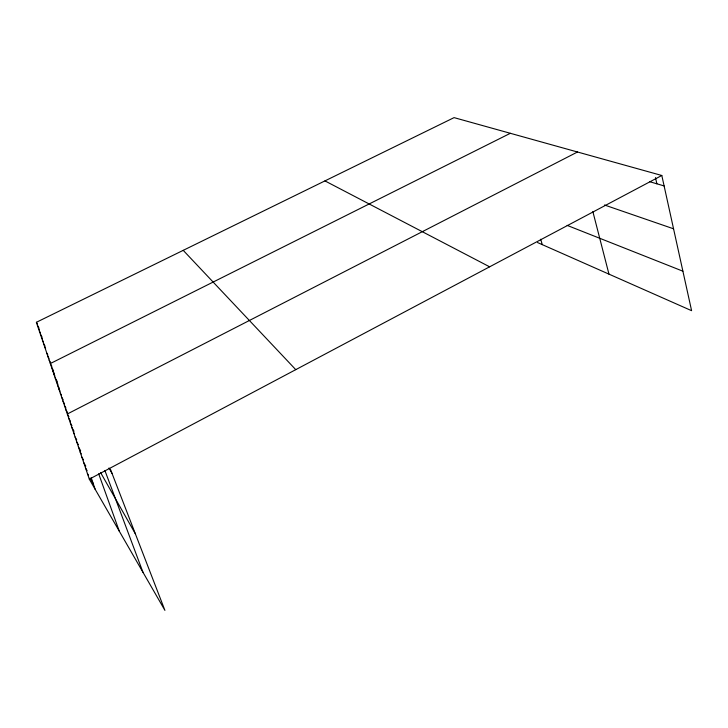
<?xml version="1.0" encoding="UTF-8"?>
<svg xmlns="http://www.w3.org/2000/svg" width="728" height="728" viewBox="0 0 728 728"><rect width="100%" height="100%" fill="white"/><g stroke="black" fill="none" stroke-linecap="round" stroke-linejoin="round"><path stroke-width="1.09" d="M110.41 469.205L164.919 610.373L89.317 479.16L661.807 175.484L691.6 310.683L537.519 242.533M577.495 151.997L67.331 413.986L68.905 416.762M510.337 133.297L50.323 363.554L51.897 366.366M89.317 479.16L36.4 322.286L454.072 117.627L661.807 175.484M649.785 181.736L664.1 185.913M604.495 204.996L673.555 228.801M567.139 225.371L682.891 271.189M324.943 180.899L489.616 266.812M183.219 250.341L295.759 369.651M87.406 473.473L88.461 475.32M90.054 478.078L93.23 483.61M81.9 457.166L83.447 459.859M83.693 462.48L85.777 466.111M85.531 467.922L87.105 470.661M75.093 436.982L76.731 439.867M76.74 441.878L78.397 444.772M78.424 446.865L80.653 450.759M80.144 451.961L81.263 453.926M70.343 422.913L71.945 425.725M71.899 427.509L74.047 431.285M73.473 432.195L74.565 434.106M63.036 401.246L64.574 403.949M64.437 405.405L65.984 408.144M65.875 409.655L67.431 412.412M100.628 472.636L135.326 533.742M68.823 418.409L70.416 421.203M57.667 385.339L59.323 388.261M58.977 389.207L60.087 391.173M60.306 393.138L61.425 395.122M61.653 397.151L63.181 399.845M51.497 367.03L53.608 370.798M52.689 370.561L54.291 373.409M53.899 374.156L54.973 376.067M55.137 377.814L57.303 381.663M56.393 381.545L58.031 384.448M44.599 346.592L45.609 348.403M46.829 353.198L47.857 355.036M47.975 356.593L49.013 358.44M49.14 360.041L50.705 362.835M108.982 467.986L112.048 473.446M38.347 328.064L39.439 330.012M39.348 331.022L40.45 332.987M40.368 334.034L42.024 337M41.396 337.091L42.388 338.866M42.442 340.213L43.443 341.987M43.516 343.37L45.018 346.064M36.4 322.286L37.474 324.206M37.365 325.152L38.984 328.055M104.905 470.534L142.979 572.299M98.671 473.791L119.301 531.203M91.3 477.968L95.204 489.371M540.713 239.23L542.26 244.626M592.856 211.593L608.963 274.128M655.482 177.596L656.874 183.802"/></g></svg>
